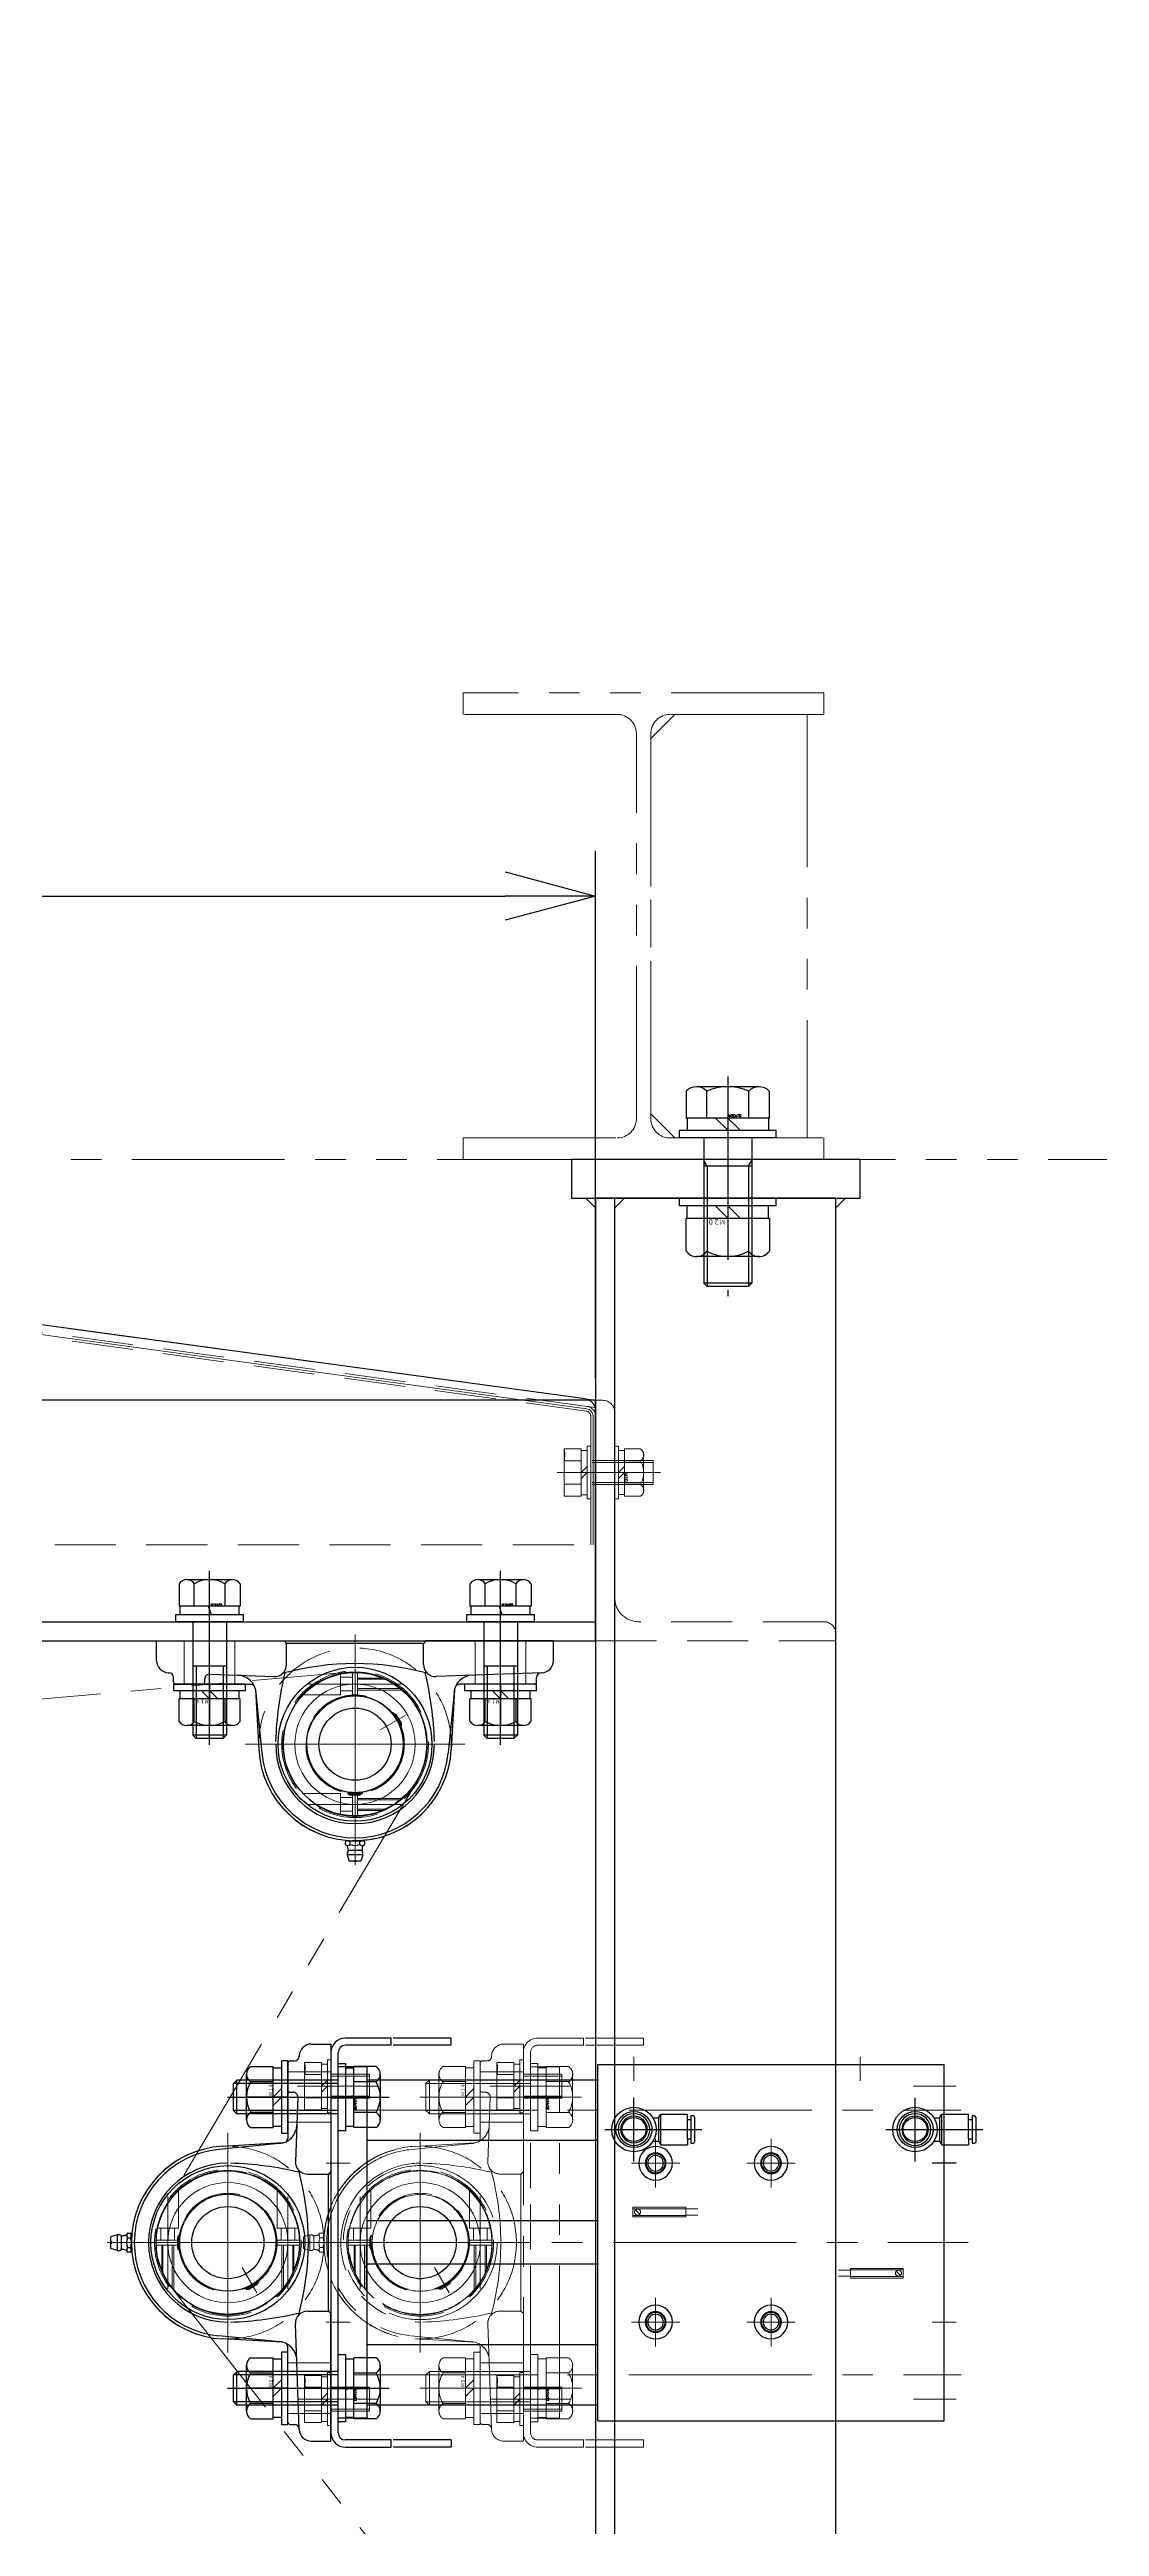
# Model space of a CAD drawing. Header units: millimetres. Extents: x -8731 to 85711, y -14522 to 31379.
# Drawn here: x 7514 to 7950, y 7393 to 8423 of the extents above; entities that cross this region are included whole.
import ezdxf
from ezdxf import colors
from ezdxf.entities.mleader import LeaderData, LeaderLine
from ezdxf.enums import TextEntityAlignment as Align
from ezdxf.math import Vec2, Vec3

# ---------------------------------------------------------------- set-up
doc = ezdxf.new("R2010")
doc.units = ezdxf.units.MM
doc.header["$LTSCALE"] = 4
doc.header["$PDMODE"] = 99
doc.header["$PDSIZE"] = 1
for name, pattern in [('CENTER2', [28.575, 19.05, -3.175, 3.175, -3.175]), ('HIDDEN', [9.525, 6.35, -3.175]), ('PHANTOM2', [31.75, 15.875, -3.175, 3.175, -3.175, 3.175, -3.175])]:
    doc.linetypes.add(name, pattern=pattern)
for name, color, linetype, lineweight in [('01_NORMAL', 7, 'Continuous', 25), ('04_HIDDEN', 2, 'HIDDEN', 13), ('05_CENTER', 4, 'CENTER2', 13), ('06_PHANTOM', 2, 'PHANTOM2', 13), ('07_TEXT', 3, 'Continuous', 13), ('08_DIM', 3, 'Continuous', 13)]:
    doc.layers.add(name, color=color, linetype=linetype, lineweight=lineweight)
doc.layers.add('10_DRAFT', color=8, linetype='Continuous', lineweight=0, plot=False)
doc.styles.add('KANJI0', font='txt.shx', dxfattribs={"width": 0.9, "height": 30, "bigfont": 'bigfont'})
doc.styles.add('KSS_TXT', font='txt.shx', dxfattribs={"bigfont": 'extfont2.shx'})
doc.styles.add('KSS_TXT_L', font='txt.shx', dxfattribs={"height": 9, "bigfont": 'extfont2.shx'})
doc.styles.get("Standard").update_dxf_attribs({"font": 'txt.shx', "bigfont": 'extfont2.shx'})
doc.dimstyles.new('KSS_DIM', dxfattribs={"dimscale": 3, "dimtxt": 3, "dimasz": 2.5, "dimexe": 1.25, "dimexo": 0.625, "dimtad": 1, "dimdsep": 46, "dimtxsty": 'KSS_TXT', "dimblk": 'OPEN30', "dimcen": 0, "dimazin": 2, "dimtfac": 0.75, "dimtmove": 0, "dimatfit": 3, "dimldrblk": 'OPEN30', "dimfxl": 1, "dimtolj": 1, "dimarcsym": 0})

# ---------------------------------------------------------------- blocks, each defined once
blk = doc.blocks.new('A$C2A205131_1_1_1')
at = {"color": 0}
for p, q in [((0, 18), (0, -37.6)), ((1025, 18), (0, 18)), ((1030, 13), (1030, -176.3)), ((4.3, -42.6), (1024.3, -181.2)), ((1028, -180.4), (1028, -272)), ((1030, -272), (1030, -180.4)), ((1030, -272), (1028, -272))]:
    blk.add_line(p, q, dxfattribs=at)
for centre in [(600, -12), (800, -12), (1000, -12)]:
    blk.add_circle(centre, 6.5, dxfattribs=at)
for centre, start, end in [((1025, 13), 0, 90), ((5, -37.6), 180, 262.2597), ((1025, -176.3), 262.2597, 0)]:
    blk.add_arc(centre, 5, start, end, dxfattribs=at)
at = {"layer": '04_HIDDEN'}
for p, q in [((2, 18), (2, -35.5)), ((3.5, -39.4), (1026.3, -178.5)), ((3.7, -37.5), (1026.5, -176.5))]:
    blk.add_line(p, q, dxfattribs=at)
for centre, radius, start, end in [((4, -35.5), 4, 180, 262.2597), ((4, -35.5), 2, 180, 262.2597), ((1026, -180.4), 2, 0, 82.2597), ((1026, -180.4), 4, 0, 82.2597)]:
    blk.add_arc(centre, radius, start, end, dxfattribs=at)
at = {"layer": '05_CENTER'}
for p, q in [((600, -24), (600, 0)), ((800, -24), (800, 0)), ((1000, -24), (1000, 0)), ((-4.7, -12), (6.7, -12)), ((612, -12), (588, -12)), ((812, -12), (788, -12)), ((1012, -12), (988, -12)), ((1023.3, -232), (1034.7, -232))]:
    blk.add_line(p, q, dxfattribs=at)
at = {"layer": '10_DRAFT'}
for p, q in [((0, -39), (0, -35.5)), ((0, -37.6), (0, -42)), ((3.5, -39.4), (0, -39)), ((0, -42), (4.3, -42.6)), ((1024.3, -181.2), (1030, -182)), ((1030, -182), (1030, -176.3))]:
    blk.add_line(p, q, dxfattribs=at)
blk.add_lwpolyline([(1029, -272), (1029, -180.4, 0.375177), (1026.4, -177.5), (3.6, -38.5, -0.375177), (1, -35.5), (1, 18)], format="xyb", dxfattribs=at)
blk = doc.blocks.new('A$C7E374867_2_1')
at = {"color": 0}
for p, q in [((-9.8, 11), (9.8, 11)), ((-9.8, 4), (-9.8, 11)), ((-4.9, 4), (-4.9, 11)), ((4.9, 4), (4.9, 11)), ((9.8, 4), (9.8, 11)), ((-11, 1.5), (11, 1.5)), ((-11, 1.5), (-11, 0)), ((-11, 0), (11, 0)), ((9.8, 4), (-9.8, 4)), ((-9.3, 4), (-9.3, 1.5)), ((0, 1.5), (-2.5, 4)), ((0, 4), (2.5, 1.5)), ((9.2, 1.5), (9.2, 4)), ((11, 0), (11, 1.5))]:
    blk.add_line(p, q, dxfattribs=at)
at = {"color": 0, "linetype": 'CENTER2'}
blk.add_line((0, -29), (0, 14), dxfattribs=at)
at = {"color": 0, "linetype": 'HIDDEN'}
for p, q in [((-5, -26), (-5, 0)), ((-4.2, -26), (-4.2, 0)), ((4.2, -26), (4.2, 0)), ((5, -26), (5, 0)), ((-5, -26), (5, -26))]:
    blk.add_line(p, q, dxfattribs=at)
at = {"layer": '10_DRAFT', "style": 'KSS_TXT_L'}
blk.add_text('BT-M10x30L,SW,PW', height=0.3, dxfattribs=at).set_placement((5.1, 10.7))
blk = doc.blocks.new('M10Nza_1_1_1')
at = {"color": 0}
for p, q in [((-9.8, 4), (-9.8, 10.7)), ((-7.3, 12), (7.4, 12)), ((-4.9, 4), (-4.9, 10.7)), ((4.9, 10.7), (4.9, 4)), ((9.8, 10.7), (9.8, 4)), ((-9.8, 4), (9.8, 4)), ((-9.2, 1.5), (-9.2, 4)), ((0, 1.5), (-2.5, 4)), ((0, 4), (2.5, 1.5)), ((9.2, 4), (9.2, 1.5))]:
    blk.add_line(p, q, dxfattribs=at)
at = {"color": 0, "linetype": 'CENTER2'}
blk.add_line((0, 12), (0, 0), dxfattribs=at)
at = {"color": 0}
blk.add_lwpolyline([(-11, 1.5), (11, 1.5), (11, 0), (-11, 0)], close=True, dxfattribs=at)
for centre, radius, start, end in [((-7.3, 9.1), 2.94, 33.626, 146.374), ((0, 2.2), 9.8, 60, 120), ((7.4, 9.1), 2.94, 33.626, 146.374)]:
    blk.add_arc(centre, radius, start, end, dxfattribs=at)
at = {"layer": '10_DRAFT', "style": 'KSS_TXT'}
blk.add_text('M10', height=1.25, dxfattribs=at).set_placement((0.3, 4.1))
blk = doc.blocks.new('A$C08C40B1A_1')
at = {"layer": '04_HIDDEN'}
blk.add_blockref('A$C2A205131_1_1_1', (-1500, 12), dxfattribs=at)
for name, p, rotation in [('A$C7E374867_2_1', (-1498, 0), 270), ('M10Nza_1_1_1', (-1508, 0), 90)]:
    blk.add_blockref(name, p, dxfattribs=dict(at, rotation=rotation))
blk = doc.blocks.new('MUCAP206Ja_1_1_1')
at = {"color": 0}
for p, q in [((-4, 83.4), (-4, 84.6)), ((-3.3, 88.8), (-2.4, 91.5)), ((-3.3, 88.8), (3.3, 88.8)), ((3, 83), (-3, 83)), ((-2.8, 87.1), (2.8, 87.1)), ((-2.4, 91.5), (2.4, 91.5)), ((-2, 84.6), (-2, 83.4)), ((2, 84.6), (2, 83.4)), ((3.3, 88.8), (2.4, 91.5)), ((4, 84.6), (4, 83.4)), ((-3, 63.4), (-2.1, 63.9)), ((3, 63.4), (-3, 63.4)), ((-3, 62.9), (-3, 63.4)), ((-2.4, 63), (-2.4, 63.7)), ((2.1, 63.9), (-2.1, 63.9)), ((3, 63.4), (2.1, 63.9)), ((2.4, 63), (2.4, 63.7)), ((3, 62.9), (3, 63.4)), ((-41.4, 20.3), (-40, 45.1)), ((-41.2, 21.5), (-38.7, 46.6)), ((41.2, 21.5), (38.7, 46.6)), ((41.4, 20.3), (40, 45.1)), ((-18.8, 35.5), (-19.3, 35.2)), ((-19.3, 35.2), (-16.3, 30.1)), ((-19.3, 35.2), (-19.3, 34.2)), ((-18.6, 35), (-19.3, 34.6)), ((-19.3, 34.2), (-17.1, 30.6)), ((-16.3, 30.1), (-17.1, 30.6)), ((-16.2, 30.7), (-16.8, 30.4)), ((-15.8, 30.3), (-16.3, 30.1)), ((-77.7, 13.2), (-33.7, 14.8)), ((-75.5, 17), (-75.5, 15.2)), ((-74.5, 18), (-43.4, 18)), ((60.4, 13.8), (33.7, 14.8)), ((74.5, 18), (43.4, 18)), ((62.5, 17), (62.5, 15.8)), ((75.5, 17), (75.5, 15.2)), ((77.7, 13.2), (77.4, 13.2)), ((-82.5, 8.2), (-82.5, 0)), ((-82.5, 0), (-29.5, 0)), ((-29.5, 0), (-28.5, 1)), ((-28.5, 9.8), (-28.5, 1)), ((-28.1, 1), (28.1, 1)), ((28.5, 9.8), (28.5, 1)), ((29.5, 0), (28.5, 1)), ((82.5, 0), (29.5, 0)), ((82.5, 8.2), (82.5, 0))]:
    blk.add_line(p, q, dxfattribs=at)
for radius in [32, 29.8, 20.2, 15]:
    blk.add_circle((0, 42.9), radius, dxfattribs=at)
for centre, radius, start, end in [((0, 42.9), 40.1, 3.0846, 176.9154), ((-3, 83.4), 1.56, 49.7398, 130.2602), ((-3, 84.6), 1.56, 229.7398, 310.2602), ((0, 88.8), 3.3, 180, 208.0616), ((-8.8, 87.4), 6, 336.1715, 353.8983), ((-3.6, 86.9), 0.8, 353.8983, 28.0616), ((0, 79.3), 5.7, 69.2291, 110.7709), ((0, 88.7), 5.7, 249.2291, 290.7709), ((0, 90), 1.59, 69.555, 110.445), ((3, 83.4), 1.56, 49.7398, 130.2602), ((3, 84.6), 1.56, 229.7398, 310.2602), ((3.6, 86.9), 0.8, 151.9384, 186.1017), ((8.8, 87.4), 6, 186.1017, 203.8285), ((0, 88.8), 3.3, 331.9384, 0), ((0, 42.9), 38.9, 5.5232, 174.4768), ((0, 42.9), 33, 0, 180), ((112.9, 46.6), 146, 181.901, 193.2451), ((-112.9, 46.6), 146, 346.7549, 358.099), ((-49.1, 22.2), 8, 272.1211, 354.4768), ((49.1, 22.2), 8, 185.5232, 267.8789), ((-77.5, 8.2), 5, 92.1211, 180), ((-77.5, 15.2), 2, 272.1211, 0), ((-74.5, 17), 1, 90, 180), ((-43.4, 20), 2, 270, 312.599), ((-33.5, 9.8), 5, 0, 92.1211), ((0, 123.4), 114, 254.7154, 285.2846), ((33.5, 9.8), 5, 87.8789, 180), ((43.4, 20), 2, 227.401, 270), ((60.5, 15.8), 2, 267.8789, 0), ((63.5, 17), 1, 90, 180), ((74.5, 17), 1, 0, 90), ((77.5, 15.2), 2, 180, 267.8789), ((77.5, 8.2), 5, 0, 87.8789), ((-28.1, 0), 1, 90, 135), ((28.1, 0), 1, 45, 90)]:
    blk.add_arc(centre, radius, start, end, dxfattribs=at)
at = {"layer": '04_HIDDEN', "color": 0}
for p, q in [((-71, 18), (-71, 0)), ((-50, 18), (-50, 0)), ((50, 18), (50, 0)), ((71, 18), (71, 0))]:
    blk.add_line(p, q, dxfattribs=at)
at = {"layer": '05_CENTER', "color": 0}
for p, q in [((0, 93.1), (0, 0)), ((-45.2, 42.9), (45.2, 42.9)), ((-20.8, 30.9), (-10.4, 36.9)), ((-60.5, 23), (-60.5, -5)), ((60.5, 23), (60.5, -5))]:
    blk.add_line(p, q, dxfattribs=at)
at = {"layer": '10_DRAFT'}
blk.add_circle((0, 42.9), 25, dxfattribs=at)
blk = doc.blocks.new('M14Nza_1_1_1')
at = {"color": 0}
for p, q in [((-12.7, 15.4), (-12.7, 6.1)), ((-9.5, 17.1), (9.5, 17.1)), ((-6.4, 6.1), (-6.4, 15.4)), ((6.4, 15.4), (6.4, 6.1)), ((12.7, 15.4), (12.7, 6.1)), ((-12.7, 6.1), (12.7, 6.1)), ((-12.2, 2.6), (-12.2, 6.1)), ((-3.5, 6.1), (0, 2.6)), ((0, 6.1), (3.5, 2.6)), ((12.2, 6.1), (12.2, 2.6))]:
    blk.add_line(p, q, dxfattribs=at)
at = {"color": 0, "linetype": 'CENTER2'}
blk.add_line((0, 0), (0, 17.1), dxfattribs=at)
at = {"color": 0}
blk.add_lwpolyline([(-15, 0), (15, 0), (15, 2.6), (-15, 2.6)], close=True, dxfattribs=at)
for centre, radius, start, end in [((-9.5, 13.3), 3.81, 33.626, 146.374), ((0, 4.4), 12.7, 60, 120), ((9.5, 13.3), 3.81, 33.626, 146.374)]:
    blk.add_arc(centre, radius, start, end, dxfattribs=at)
at = {"layer": '10_DRAFT', "ltscale": 3, "style": 'KANJI0', "width": 0.82}
blk.add_text('Ｍ１４', height=1.5, dxfattribs=at).set_placement((0.4, 6.2))
blk = doc.blocks.new('A$C6FDC4AF3_1_1_1')
at = {"color": 0}
for radius in [40, 30.5, 20.5]:
    blk.add_circle((0, 0), radius, dxfattribs=at)
at = {"layer": '05_CENTER'}
for p, q in [((0, -45.6), (0, 45.6)), ((45.6, 0), (-45.6, 0))]:
    blk.add_line(p, q, dxfattribs=at)
blk = doc.blocks.new('A$C6A332CFA_1_1_1')
at = {"color": 0}
for radius in [30, 20]:
    blk.add_circle((0, 0), radius, dxfattribs=at)
at = {"layer": '01_NORMAL'}
blk.add_circle((0, 0), 15, dxfattribs=at)
at = {"layer": '10_DRAFT'}
for p, q in [((0, -34.5), (0, 34.5)), ((34.5, 0), (-34.5, 0))]:
    blk.add_line(p, q, dxfattribs=at)
blk = doc.blocks.new('SCSPJ40-12a_1_1')
at = {"color": 0}
for p, q in [((-1, 20), (-1, 30)), ((1, 20), (1, 30)), ((-1, -20), (-1, -30)), ((1, -20), (1, -30))]:
    blk.add_line(p, q, dxfattribs=at)
for radius, start, end in [(30, 91.9102, 268.0898), (30, 271.9102, 88.0898), (20, 92.866, 267.134), (20, 272.866, 87.134)]:
    blk.add_arc((0, 0), radius, start, end, dxfattribs=at)
at = {"layer": '04_HIDDEN', "color": 0}
for p, q in [((-19.8, 22.5), (-1, 22.5)), ((-19.2, 23.1), (-1, 23.1)), ((-13.2, 27), (-1, 27)), ((-12, 27.5), (-1, 27.5)), ((1, 27.8), (6, 27.8)), ((1, 22.2), (6, 22.2)), ((6, 20.5), (6, 29.4)), ((6, 20.5), (21.9, 20.5)), ((6, -20.5), (6, -29.4)), ((6, -20.5), (21.9, -20.5)), ((-19.8, -22.5), (-1, -22.5)), ((-19.2, -23.1), (-1, -23.1)), ((-13.2, -27), (-1, -27)), ((-12, -27.5), (-1, -27.5)), ((1, -22.2), (6, -22.2)), ((1, -27.8), (6, -27.8))]:
    blk.add_line(p, q, dxfattribs=at)
at = {"layer": '05_CENTER', "color": 0}
for p, q in [((0, 32.3), (0, -32.3)), ((-19.2, 25), (19.2, 25)), ((-32.3, 0), (32.3, 0)), ((-19.2, -25), (19.2, -25))]:
    blk.add_line(p, q, dxfattribs=at)
blk = doc.blocks.new('A$C235153E3_1_1')
for name in ['A$C6FDC4AF3_1_1_1', 'A$C6A332CFA_1_1_1']:
    blk.add_blockref(name, (0, 0))
at = {"color": 4}
blk.add_blockref('SCSPJ40-12a_1_1', (0, 0), dxfattribs=at)
blk = doc.blocks.new('A$C3DE3586F_1_1_1')
at = {"color": 0, "linetype": 'CENTER2'}
blk.add_line((0, -51.1), (0, 21.2), dxfattribs=at)
at = {"color": 0}
for p, q in [((-12.7, 15.8), (-12.7, 6.5)), ((-9.5, 17.5), (9.5, 17.5)), ((-6.4, 6.5), (-6.4, 15.8)), ((6.4, 15.8), (6.4, 6.5)), ((12.7, 15.8), (12.7, 6.5)), ((-14, 0), (-14, 3)), ((-14, 3), (14, 3)), ((14, 0), (-14, 0)), ((12.7, 6.5), (-12.7, 6.5)), ((-12.2, 3), (-12.2, 6.5)), ((-7, 0), (-7, -47.1)), ((-0.6, 6.5), (0.6, 3)), ((7, 0), (7, -47.1)), ((12.2, 6.5), (12.2, 3)), ((14, 3), (14, 0)), ((7, -18.5), (-7, -18.5)), ((-5.6, -18.5), (-5.6, -48.5)), ((5.6, -18.5), (5.6, -48.5)), ((-7, -47.1), (-5.6, -48.5)), ((7, -47.1), (-7, -47.1)), ((5.6, -48.5), (-5.6, -48.5)), ((7, -47.1), (5.6, -48.5))]:
    blk.add_line(p, q, dxfattribs=at)
for centre, radius, start, end in [((-9.5, 13.7), 3.81, 33.626, 146.374), ((0, 4.8), 12.7, 60, 120), ((9.5, 13.7), 3.81, 33.626, 146.374)]:
    blk.add_arc(centre, radius, start, end, dxfattribs=at)
at = {"layer": '10_DRAFT', "ltscale": 3, "style": 'KANJI0', "width": 0.82}
blk.add_text('M14x55', height=1, dxfattribs=at).set_placement((0.5, 6.6))
blk = doc.blocks.new('A$C7A434C01_1_1_1')
at = {"color": 4}
blk.add_blockref('MUCAP206Ja_1_1_1', (0, -72.9), dxfattribs=at)
at = {"rotation": 180}
for p in [(-60.5, -80.9), (60.5, -80.9)]:
    blk.add_blockref('A$C3DE3586F_1_1_1', p, dxfattribs=at)
for p in [(-60.5, -54.9), (60.5, -54.9)]:
    blk.add_blockref('M14Nza_1_1_1', p)
at = {"layer": '04_HIDDEN'}
blk.add_blockref('A$C235153E3_1_1', (0, -30), dxfattribs=at)
blk = doc.blocks.new('KK07194150698_1_1_1')
for p, q in [((-75, 194), (75, 194)), ((-75, 185), (-75, 194)), ((75, 185), (75, 194)), ((-75, 185), (-11, 185)), ((-3, 177), (-3, 17)), ((3, 17), (3, 177)), ((11, 185), (75, 185)), ((-11, 9), (-75, 9)), ((-75, 9), (-75, 0)), ((-75, 0), (75, 0)), ((75, 9), (11, 9)), ((75, 0), (75, 9))]:
    blk.add_line(p, q)
for centre, start, end in [((-11, 177), 0, 90), ((11, 177), 90, 180), ((-11, 17), 270, 0), ((11, 17), 180, 270)]:
    blk.add_arc(centre, 8, start, end)
at = {"flags": 3}
blk.add_attdef('PARAM', (0, 0), '', height=1, dxfattribs=at)
blk = doc.blocks.new('_Open30')
at = {"color": 0, "linetype": 'ByBlock', "lineweight": -2}
for p, q in [((-1, 0.268), (0, 0)), ((0, 0), (-1, -0.268)), ((0, 0), (-1, 0))]:
    blk.add_line(p, q, dxfattribs=at)
blk = doc.blocks.new('*D1644')
at = {"layer": '07_TEXT', "color": 0, "lineweight": -2, "transparency": 16777216}
for p, q in [((6712.6, 8060.7), (6712.6, 8089.7)), ((7740.6, 7870.7), (7740.6, 8089.7)), ((6750.1, 8070.9), (7703.1, 8070.9))]:
    blk.add_line(p, q, dxfattribs=at)
at = {"layer": 'Defpoints', "color": 0, "transparency": 16777216}
for p in [(7740.6, 8070.9), (6712.6, 8051.4), (7740.6, 7861.4)]:
    blk.add_point(p, dxfattribs=at)
at = {"layer": '07_TEXT', "color": 0, "lineweight": -2, "transparency": 16777216, "xscale": 37.5, "yscale": 37.5, "zscale": 37.5, "rotation": 180}
blk.add_blockref('_Open30', (6712.6, 8070.9), dxfattribs=at)
at = {"layer": '07_TEXT', "color": 0, "lineweight": -2, "transparency": 16777216, "xscale": 37.5, "yscale": 37.5, "zscale": 37.5}
blk.add_blockref('_Open30', (7740.6, 8070.9), dxfattribs=at)
at = {"layer": '07_TEXT', "color": 0, "transparency": 16777216, "insert": (7226.6, 8102.8), "char_height": 45, "attachment_point": 5, "style": 'KSS_TXT'}
blk.add_mtext('\\A1;1028', dxfattribs=at)
blk = doc.blocks.new('M20Nza_1_1_1')
at = {"color": 0}
for p, q in [((-17.3, 8.3), (-17.3, 22)), ((-13, 24.3), (13, 24.3)), ((-8.7, 22), (-8.7, 8.3)), ((8.6, 8.3), (8.6, 22)), ((17.3, 22), (17.3, 8.3)), ((17.3, 8.3), (-17.3, 8.3)), ((-16.9, 8.3), (-16.9, 3.2)), ((-5.1, 8.3), (0, 3.2)), ((0, 8.3), (5.1, 3.2)), ((16.9, 8.3), (16.9, 3.2))]:
    blk.add_line(p, q, dxfattribs=at)
at = {"color": 0, "linetype": 'CENTER2'}
blk.add_line((0, 0), (0, 24.3), dxfattribs=at)
at = {"color": 0}
blk.add_lwpolyline([(-20, 3.2), (20, 3.2), (20, 0), (-20, 0)], close=True, dxfattribs=at)
for centre, radius, start, end in [((-13, 19.1), 5.19, 33.626, 146.374), ((0, 7), 17.3, 60, 120), ((13, 19.1), 5.19, 33.626, 146.374)]:
    blk.add_arc(centre, radius, start, end, dxfattribs=at)
at = {"layer": '10_DRAFT', "style": 'KANJI0', "width": 0.82}
blk.add_text('Ｍ２０', height=2.14, dxfattribs=at).set_placement((0.9, 8.6))
blk = doc.blocks.new('A$C233716BE_1_1_1')
at = {"color": 0, "linetype": 'CENTER2'}
blk.add_line((0, -25.6), (0, 65.7), dxfattribs=at)
at = {"color": 0}
for p, q in [((-8.6, 61.7), (-10, 60.3)), ((-10, 0), (-10, 60.3)), ((-10, 60.3), (10, 60.3)), ((-8.6, 11.7), (-8.6, 61.7)), ((-8.6, 61.7), (8.6, 61.7)), ((10, 60.3), (8.6, 61.7)), ((8.6, 11.7), (8.6, 61.7)), ((10, 0), (10, 60.3)), ((-8.6, 11.7), (-10, 9.4)), ((-10, 11.7), (10, 11.7)), ((8.6, 11.7), (10, 9.4)), ((-17.3, -8.3), (-17.3, -19.5)), ((-17.3, -8.3), (17.3, -8.3)), ((-16.9, -8.3), (-16.9, -3.2)), ((-8.7, -8.3), (-8.7, -19.5)), ((0, -8.3), (-5.1, -3.2)), ((5.1, -8.3), (0, -3.2)), ((8.7, -8.3), (8.7, -19.5)), ((16.9, -8.3), (16.9, -3.2)), ((17.3, -19.5), (17.3, -8.3)), ((-13, -21.3), (13, -21.3))]:
    blk.add_line(p, q, dxfattribs=at)
blk.add_lwpolyline([(20, -3.2), (-20, -3.2), (-20, 0), (20, 0)], close=True, dxfattribs=at)
for centre, radius, start, end in [((-13, -15.3), 6, 224.6, 315.4), ((0, 0.6), 21.9, 246.6, 293.4), ((13, -15.3), 6, 224.6, 315.4)]:
    blk.add_arc(centre, radius, start, end, dxfattribs=at)
at = {"layer": '10_DRAFT', "style": 'KSS_TXT'}
blk.add_text('M20x70', height=1, rotation=180, dxfattribs=at).set_placement((-0.4, -8.8))
blk = doc.blocks.new('M8Tz_1_1_1')
at = {"color": 0}
for radius in [4, 3.25]:
    blk.add_circle((0, 0), radius, dxfattribs=at)
at = {"layer": '05_CENTER'}
for p, q in [((6.9, 0), (-6.9, 0)), ((0, -6.9), (0, 6.9))]:
    blk.add_line(p, q, dxfattribs=at)
blk = doc.blocks.new('A$C448B04A9_1_1_1')
at = {"color": 0}
for p, q in [((3, 100), (0, 100)), ((0, 0), (0, 100)), ((8, 18), (8, 95)), ((0, 0), (100, 0)), ((95, 8), (18, 8)), ((100, 3), (100, 0))]:
    blk.add_line(p, q, dxfattribs=at)
for centre, radius, start, end in [((3, 95), 5, 0, 90), ((18, 18), 10, 180, 270), ((95, 3), 5, 0, 90)]:
    blk.add_arc(centre, radius, start, end, dxfattribs=at)
blk = doc.blocks.new('A$C2B5B3F11_1_1_1')
at = {"color": 0}
for p, q in [((2558, -950), (2558, -16)), ((50, -192), (2550, -192))]:
    blk.add_line(p, q, dxfattribs=at)
for points in [[(2660, 0), (2540, 0), (2540, -16), (2660, -16)], [(2550, -950), (2650, -950), (2650, -16), (2550, -16)], [(50, -200), (2550, -200), (2550, -100), (50, -100)]]:
    blk.add_lwpolyline(points, close=True, dxfattribs=at)
at = {"layer": '05_CENTER'}
for p, q in [((2605, 16.1), (2605, -31.6)), ((2536.6, -130), (2571, -130)), ((2389.5, -211), (2389.5, -181.3)), ((2510.5, -211), (2510.5, -181.3))]:
    blk.add_line(p, q, dxfattribs=at)
at = {"layer": '08_DIM'}
for points in [[(2550, -16), (2546, -16), (2550, -20), (2550, -20)], [(2558, -16), (2562, -16), (2558, -20), (2558, -20)], [(2650, -16), (2654, -16), (2650, -20), (2650, -20)]]:
    blk.add_lwpolyline(points, close=True, dxfattribs=at)
at = {"extrusion": (0, 0, -1), "zscale": -1, "rotation": 180}
for p in [(-2575, -417), (-2623, -417), (-2575, -483), (-2623, -483)]:
    blk.add_blockref('M8Tz_1_1_1', p, dxfattribs=at)
at = {"layer": '04_HIDDEN'}
blk.add_blockref('A$C448B04A9_1_1_1', (2550, -200), dxfattribs=at)
blk = doc.blocks.new('A$C630344D5_1_1_1')
at = {"color": 0}
blk.add_lwpolyline([(1160, 150.2), (280, 150.2, -0.037623), (275.5, 150.5), (28.4, 187.9, 1.096072), (6.3, -189.9), (309, -179.8, -0.030069), (312.6, -179.9), (1997.4, -326.8, 0.610481), (2025.8, -281.6), (1921.3, -105.1, -0.309422), (1923.5, -71.3), (2107, 162.3, 0.68117), (2034, 286.8), (1164.6, 150.6, -0.038872), (1160, 150.2)], format="xyb", dxfattribs=at)
at = {"layer": '10_DRAFT'}
for p, q in [((2005.4, -296.9), (1994.6, -296.9)), ((2000, -302.3), (2000, -291.5))]:
    blk.add_line(p, q, dxfattribs=at)
for points in [[(1952.5, -89.8), (1941.7, -89.8)], [(1947.1, -95.2), (1947.1, -84.4)]]:
    blk.add_lwpolyline(points, dxfattribs=at)
blk = doc.blocks.new('A$C05FE0EC2_1_1_1')
at = {"color": 0}
for p, q in [((-9.8, 11), (9.8, 11)), ((-9.8, 4), (-9.8, 11)), ((-4.9, 4), (-4.9, 11)), ((4.9, 4), (4.9, 11)), ((9.8, 4), (9.8, 11)), ((-11, 1.5), (11, 1.5)), ((-11, 1.5), (-11, 0)), ((-11, 0), (11, 0)), ((9.8, 4), (-9.8, 4)), ((-9.3, 4), (-9.3, 1.5)), ((0, 1.5), (-2.5, 4)), ((0, 4), (2.5, 1.5)), ((9.2, 1.5), (9.2, 4)), ((11, 0), (11, 1.5))]:
    blk.add_line(p, q, dxfattribs=at)
at = {"color": 0, "linetype": 'CENTER2'}
blk.add_line((0, -19), (0, 14), dxfattribs=at)
at = {"color": 0, "linetype": 'HIDDEN'}
for p, q in [((-5, -16), (-5, 0)), ((-4.2, -16), (-4.2, 0)), ((4.2, -16), (4.2, 0)), ((5, -16), (5, 0)), ((-5, -16), (5, -16))]:
    blk.add_line(p, q, dxfattribs=at)
at = {"layer": '10_DRAFT', "style": 'KSS_TXT_L'}
blk.add_text('BT-M10x20L,SW,PW', height=0.3, dxfattribs=at).set_placement((5.2, 10.7))
blk = doc.blocks.new('A$C2B91780A_1_1_1')
at = {"color": 0}
for p, q in [((-7, 42.1), (-5.6, 43.5)), ((-7, 0), (-7, 42.1)), ((-7, 42.1), (7, 42.1)), ((-5.6, 43.5), (5.6, 43.5)), ((-5.6, 0), (-5.6, 43.5)), ((7, 42.1), (5.6, 43.5)), ((5.6, 0), (5.6, 43.5)), ((7, 0), (7, 42.1)), ((-14, -3), (-14, 0)), ((-14, 0), (14, 0)), ((14, 0), (14, -3)), ((14, -3), (-14, -3)), ((-12.7, -15.8), (-12.7, -6.5)), ((-12.7, -6.5), (12.7, -6.5)), ((-12.2, -6.5), (-12.2, -3)), ((-6.4, -15.8), (-6.4, -6.5)), ((0.6, -6.5), (-0.6, -3)), ((6.4, -6.5), (6.4, -15.8)), ((12.2, -3), (12.2, -6.5)), ((12.7, -15.8), (12.7, -6.5)), ((9.5, -17.5), (-9.5, -17.5))]:
    blk.add_line(p, q, dxfattribs=at)
at = {"color": 0, "linetype": 'CENTER2'}
blk.add_line((0, 46.1), (0, -21.2), dxfattribs=at)
at = {"color": 0}
for centre, radius, start, end in [((-9.5, -13.7), 3.81, 213.626, 326.374), ((0, -4.8), 12.7, 240, 300), ((9.5, -13.7), 3.81, 213.626, 326.374)]:
    blk.add_arc(centre, radius, start, end, dxfattribs=at)
at = {"layer": '10_DRAFT', "ltscale": 3, "style": 'KANJI0', "width": 0.82}
blk.add_text('M14x50', height=1, rotation=180, dxfattribs=at).set_placement((-0.5, -6.6))
blk = doc.blocks.new('A$C197C4387_1_1_1')
at = {"color": 0}
for p, q in [((25, 85), (6, 85)), ((25, 82), (25, 85)), ((50, 85), (25.8, 85)), ((50, 82), (50, 85)), ((0, 79), (0, -79)), ((3, -79), (3, 79)), ((25, 82), (6, 82)), ((50, 82), (25.8, 82)), ((25, -82), (6, -82)), ((25, -85), (25, -82)), ((50, -82), (25.8, -82)), ((50, -82), (50, -85)), ((6, -85), (25, -85)), ((50, -85), (25.8, -85))]:
    blk.add_line(p, q, dxfattribs=at)
for centre, radius, start, end in [((6, 79), 6, 90, 180), ((6, 79), 3, 90, 180), ((6, -79), 6, 180, 270), ((6, -79), 3, 180, 270)]:
    blk.add_arc(centre, radius, start, end, dxfattribs=at)
at = {"layer": '05_CENTER'}
for p, q in [((9.2, 65), (-6.2, 65)), ((9.2, 60.5), (-6.2, 60.5)), ((9.2, -60.5), (-6.2, -60.5)), ((9.2, -65), (-6.2, -65))]:
    blk.add_line(p, q, dxfattribs=at)
blk = doc.blocks.new('A$C1B385A3F_1_1_1')
at = {"color": 4, "rotation": 90}
blk.add_blockref('MUCAP206Ja_1_1_1', (42.9, 0), dxfattribs=at)
blk.add_blockref('A$C197C4387_1_1_1', (42.9, 0))
at = {"rotation": 90}
for name, p in [('A$C2B91780A_1_1_1', (45.9, 60.5)), ('M14Nza_1_1_1', (24.9, 60.5)), ('A$C2B91780A_1_1_1', (45.9, -60.5)), ('M14Nza_1_1_1', (24.9, -60.5))]:
    blk.add_blockref(name, p, dxfattribs=at)
at = {"layer": '04_HIDDEN', "rotation": 90}
for name, p in [('A$C05FE0EC2_1_1_1', (42.9, 65)), ('A$C235153E3_1_1', (0, 0)), ('A$C05FE0EC2_1_1_1', (42.9, -65))]:
    blk.add_blockref(name, p, dxfattribs=at)
blk = doc.blocks.new('AS2201F-02-06c_1_1')
at = {"color": 0, "linetype": 'CENTER2'}
for p, q in [((0, 13.3), (0, -13.2)), ((12.1, 0), (-28.2, 0))]:
    blk.add_line(p, q, dxfattribs=at)
at = {"color": 0}
for p, q in [((-25.2, 0), (-25.2, 5.2)), ((-25.2, -5.2), (-25.2, 0)), ((-23.7, 5.7), (-24.7, 5.7)), ((-23.7, 4), (-23.7, 5.7)), ((-23.7, 4), (-22.2, 4)), ((-23.7, -5.7), (-23.7, 4)), ((-22.2, 4.4), (-22.2, 6.4)), ((-11.1, 6.4), (-22.2, 6.4)), ((-22.2, 3.9), (-22.2, 4.4)), ((-22.2, 3.9), (-22.2, -6.4)), ((-11.1, 6.4), (-11.1, -6.4)), ((-10.2, 4.9), (-11.1, 6.4)), ((-10.2, -4.9), (-10.2, 4.9)), ((-7.8, 4.9), (-10.2, 4.9)), ((-24.7, -5.7), (-23.7, -5.7)), ((-23.7, -4), (-22.2, -4)), ((-11.1, -6.4), (-22.2, -6.4)), ((-10.2, -4.9), (-11.1, -6.4)), ((-7.8, -4.9), (-10.2, -4.9))]:
    blk.add_line(p, q, dxfattribs=at)
for radius in [9.25, 7.5, 5]:
    blk.add_circle((0, 0), radius, dxfattribs=at)
for centre, start, end in [((-24.7, 5.2), 90, 180), ((-24.7, -5.2), 180, 270)]:
    blk.add_arc(centre, 0.5, start, end, dxfattribs=at)
blk = doc.blocks.new('MGPM50-100Za_1_1')
at = {"color": 0}
for p, q in [((0, 73), (0, -73)), ((12, 73), (0, 73)), ((12, 73), (12, -73)), ((108, 74), (252, 74)), ((108, 74), (108, -74)), ((252, 74), (252, -74)), ((108, 67.5), (12, 67.5)), ((108, 42.5), (12, 42.5)), ((108, 9), (12, 9)), ((108, -9), (12, -9)), ((257, -33), (247, -33)), ((108, -42.5), (12, -42.5)), ((108, -67.5), (12, -67.5)), ((12, -73), (0, -73)), ((108, -74), (252, -74))]:
    blk.add_line(p, q, dxfattribs=at)
for centre, radius in [((132, 33), 7), ((132, 33), 4.3), ((180, 33), 7), ((180, 33), 4.3), ((132, -33), 7), ((132, -33), 4.3), ((180, -33), 7), ((180, -33), 4.3), ((123, -47), 6.58), ((239.9, -47), 6.58), ((123, -47), 5.54), ((239.9, -47), 5.54)]:
    blk.add_circle(centre, radius, dxfattribs=at)
at = {"layer": '04_HIDDEN', "color": 0}
for p, q in [((208, 14), (213, 14)), ((208, 11.4), (213, 11.4)), ((213, 10.7), (213, 14.7)), ((213, 14.7), (235, 14.7)), ((213, 14.1), (235, 14.1)), ((213, 11.3), (235, 11.3)), ((213, 10.7), (235, 10.7)), ((233.9, 13.6), (232.1, 11.8)), ((235, 10.7), (235, 14.7)), ((122.5, -10.7), (122.5, -14.7)), ((144.5, -10.7), (122.5, -10.7)), ((144.5, -11.3), (122.5, -11.3)), ((144.5, -14.1), (122.5, -14.1)), ((144.5, -14.7), (122.5, -14.7)), ((123.6, -13.6), (125.4, -11.8)), ((144.5, -10.7), (144.5, -14.7)), ((149.5, -11.4), (144.5, -11.4)), ((149.5, -14), (144.5, -14))]:
    blk.add_line(p, q, dxfattribs=at)
for centre in [(233, 12.7), (124.5, -12.7)]:
    blk.add_circle(centre, 1.25, dxfattribs=at)
at = {"layer": '05_CENTER', "color": 0}
for p, q in [((-4.7, 65), (16.3, 65)), ((75.3, 65), (96.3, 65)), ((239.2, 65), (257, 65)), ((6.5, 55), (259, 55)), ((132, 43.1), (132, 22.9)), ((180, 43.1), (180, 22.9)), ((-5, 33), (5, 33)), ((121.9, 33), (142.1, 33)), ((169.9, 33), (190.1, 33)), ((257, 33), (247, 33)), ((0, 0), (262, 0)), ((132, -22.9), (132, -43.1)), ((180, -22.9), (180, -43.1)), ((-5, -33), (5, -33)), ((121.9, -33), (142.1, -33)), ((123, -38.1), (123, -55.9)), ((169.9, -33), (190.1, -33)), ((239.9, -38.1), (239.9, -55.9)), ((114.1, -47), (131.9, -47)), ((231, -47), (248.8, -47)), ((6.5, -55), (259, -55)), ((-4.7, -65), (16.3, -65)), ((75.3, -65), (96.3, -65)), ((123, -77.2), (123, -67.2)), ((217, -77.2), (217, -67.2)), ((239.2, -65), (257, -65))]:
    blk.add_line(p, q, dxfattribs=at)
at = {"layer": '06_PHANTOM', "color": 0}
for p, q in [((80, 73), (80, -73)), ((92, 73), (80, 73)), ((92, 73), (92, -73)), ((92, -73), (80, -73))]:
    blk.add_line(p, q, dxfattribs=at)
at = {"color": 0, "xscale": -1}
for p in [(123, -47), (239.9, -47)]:
    blk.add_blockref('AS2201F-02-06c_1_1', p, dxfattribs=at)
blk = doc.blocks.new('A$C4B002268_1_1')
blk.add_blockref('A$C1B385A3F_1_1_1', (-177.9, -33))
at = {"color": 4, "xscale": -1, "rotation": 180}
blk.add_blockref('MGPM50-100Za_1_1', (-132, -33), dxfattribs=at)
at = {"layer": '06_PHANTOM'}
blk.add_blockref('A$C1B385A3F_1_1_1', (-97.9, -33), dxfattribs=at)
blk = doc.blocks.new('AM_BALLOON1')
at = {"transparency": 16777216}
blk.add_circle((0, 0), 5, dxfattribs=at)
blk.add_attdef('B_NUMBER', text='', height=3, dxfattribs=at).set_placement((0, 0), align=Align.MIDDLE_CENTER)
blk = doc.blocks.new('_OPEN')
at = {"color": 0, "linetype": 'ByBlock'}
for p, q in [((-1, 0.167), (0, 0)), ((0, 0), (-1, -0.167)), ((0, 0), (-1, 0))]:
    blk.add_line(p, q, dxfattribs=at)

msp = doc.modelspace()

# ---------------------------------------------------------------- linework, layer by layer
msp.add_line((7736.29602, 7861.95599), (6714.6226, 8000.82422))
at = {"layer": '06_PHANTOM'}
msp.add_line((4499.8399, 7961.36791), (8525.31719, 7961.36791), dxfattribs=at)
msp.add_lwpolyline([(7773.6226, 8146.36791), (7828.6226, 8146.36791), (7828.6226, 7970.36791), (7773.6226, 7970.36791), (7763.6226, 7980.36791), (7763.6226, 8136.36791)], close=True, dxfattribs=at)

# ---------------------------------------------------------------- block references
at = {"rotation": 180}
for name, p in [('A$C08C40B1A_1', (6240.6226, 7831.36791)), ('A$C233716BE_1_1_1', (7795.6226, 7970.36791)), ('M20Nza_1_1_1', (7795.6226, 7945.36791)), ('A$C7A434C01_1_1_1', (7640.6226, 7688.46791))]:
    msp.add_blockref(name, p, dxfattribs=at)
for name, p in [('A$C2B5B3F11_1_1_1', (5190.6226, 7961.36791)), ('A$C4B002268_1_1', (7765.6226, 7544.36791))]:
    msp.add_blockref(name, p)
at = {"layer": '06_PHANTOM', "xscale": -1}
msp.add_blockref('KK07194150698_1_1_1', (7760.6226, 7961.36791), dxfattribs=at)
at = {"layer": '06_PHANTOM', "color": 6, "xscale": -1, "rotation": 180}
msp.add_blockref('A$C630344D5_1_1_1', (5640.6226, 7421.56791), dxfattribs=at)

# ---------------------------------------------------------------- dimensions: what is measured, and where the dimension line sits
at = {"layer": '07_TEXT', "color": 1}
dim = msp.add_linear_dim(base=(7740.6226, 8070.93029), p1=(6712.6226, 8051.36791), p2=(7740.6226, 7861.36791), dimstyle='KSS_DIM', override={"dimscale": 15}, dxfattribs=at)
dim.commit()
dim.dimension.update_dxf_attribs({"geometry": '*D1644', "text_midpoint": (7226.6226, 8102.80529)})

# ---------------------------------------------------------------- leaders
at = {"layer": '08_DIM'}
ml = msp.add_multileader_block('Standard', dxfattribs=at)
ml.set_content('AM_BALLOON1', color=256, scale=15)
ml.set_attribute('B_NUMBER', 'AF', width=0)
ml.set_leader_properties(color=256, linetype='ByLayer', lineweight=-1)
ml.set_arrow_properties(name='OPEN')
ml.build(insert=Vec2(0, 0))
ml.multileader.update_dxf_attribs({"leader_type": 0, "has_dogleg": 0, "text_right_attachment_type": 6, "dogleg_length": 0, "arrow_head_size": 30, "scale": 15, "block_connection_type": 1})
ctx = ml.context
ctx.base_point, ctx.scale, ctx.char_height, ctx.arrow_head_size, ctx.landing_gap_size, ctx.plane_origin = Vec3(8262.14661, 16915.24927), 15, 60, 30, 30, Vec3(8262.14661, 16915.24927)
ctx.right_attachment, ctx.attachment_type = 6, 1
notes = []
notes.append((ctx, [(0, (0, 0, 0), (0, 0), (1, 0), 1, [])]))
ctx.block.insert = Vec3(8262.14661, 16915.24927)
ml = msp.add_multileader_block('Standard', dxfattribs=at)
ml.set_content('AM_BALLOON1', color=256, scale=15)
ml.set_attribute('B_NUMBER', 'AO', width=0)
ml.set_leader_properties(color=256, linetype='ByLayer', lineweight=-1)
ml.set_arrow_properties(name='OPEN')
ml.build(insert=Vec2(0, 0))
ml.multileader.update_dxf_attribs({"leader_type": 0, "has_dogleg": 0, "text_right_attachment_type": 6, "dogleg_length": 0, "arrow_head_size": 30, "scale": 15, "block_connection_type": 1})
ctx = ml.context
ctx.base_point, ctx.scale, ctx.char_height, ctx.arrow_head_size, ctx.landing_gap_size, ctx.plane_origin = Vec3(11532.59715, 15665.61266), 15, 60, 30, 30, Vec3(11532.59715, 15665.61266)
ctx.right_attachment, ctx.attachment_type = 6, 1
notes.append((ctx, [(0, (0, 0, 0), (0, 0), (1, 0), 1, [])]))
ctx.block.insert = Vec3(11532.59715, 15665.61266)
ml = msp.add_multileader_block('Standard', dxfattribs=at)
ml.set_content('AM_BALLOON1', color=256, scale=15)
ml.set_attribute('B_NUMBER', 'D', width=0)
ml.set_leader_properties(color=256, linetype='ByLayer', lineweight=-1)
ml.set_arrow_properties(name='OPEN')
ml.build(insert=Vec2(0, 0))
ml.multileader.update_dxf_attribs({"leader_type": 0, "has_dogleg": 0, "text_right_attachment_type": 6, "dogleg_length": 0, "arrow_head_size": 30, "scale": 15, "block_connection_type": 1})
ctx = ml.context
ctx.base_point, ctx.scale, ctx.char_height, ctx.arrow_head_size, ctx.landing_gap_size, ctx.plane_origin = Vec3(9708.75838, 15394.05003), 15, 60, 30, 30, Vec3(9708.75838, 15394.05003)
ctx.right_attachment, ctx.attachment_type = 6, 1
notes.append((ctx, [(0, (0, 0, 0), (0, 0), (1, 0), 1, [])]))
ctx.block.insert = Vec3(9708.75838, 15394.05003)
ml = msp.add_multileader_block('Standard', dxfattribs=at)
ml.set_content('AM_BALLOON1', color=256, scale=15)
ml.set_attribute('B_NUMBER', 'A', width=0)
ml.set_leader_properties(color=256, linetype='ByLayer', lineweight=-1)
ml.set_arrow_properties(name='OPEN')
ml.build(insert=Vec2(0, 0))
ml.multileader.update_dxf_attribs({"leader_type": 0, "has_dogleg": 0, "text_right_attachment_type": 6, "dogleg_length": 0, "arrow_head_size": 30, "scale": 15, "block_connection_type": 1})
ctx = ml.context
ctx.base_point, ctx.scale, ctx.char_height, ctx.arrow_head_size, ctx.landing_gap_size, ctx.plane_origin = Vec3(13148.43876, 15210.37146), 15, 60, 30, 30, Vec3(13148.43876, 15210.37146)
ctx.right_attachment, ctx.attachment_type = 6, 1
notes.append((ctx, [(0, (0, 0, 0), (0, 0), (1, 0), 1, [])]))
ctx.block.insert = Vec3(13148.43876, 15210.37146)
ml = msp.add_multileader_block('Standard', dxfattribs=at)
ml.set_content('AM_BALLOON1', color=256, scale=15)
ml.set_attribute('B_NUMBER', 'B', width=0)
ml.set_leader_properties(color=256, linetype='ByLayer', lineweight=-1)
ml.set_arrow_properties(name='OPEN')
ml.build(insert=Vec2(0, 0))
ml.multileader.update_dxf_attribs({"leader_type": 0, "has_dogleg": 0, "text_right_attachment_type": 6, "dogleg_length": 0, "arrow_head_size": 30, "scale": 15, "block_connection_type": 1})
ctx = ml.context
ctx.base_point, ctx.scale, ctx.char_height, ctx.arrow_head_size, ctx.landing_gap_size, ctx.plane_origin = Vec3(13018.80587, 15068.9297), 15, 60, 30, 30, Vec3(13018.80587, 15068.9297)
ctx.right_attachment, ctx.attachment_type = 6, 1
notes.append((ctx, [(0, (0, 0, 0), (0, 0), (1, 0), 1, [])]))
ctx.block.insert = Vec3(13018.80587, 15068.9297)
ml = msp.add_multileader_block('Standard', dxfattribs=at)
ml.set_content('AM_BALLOON1', color=256, scale=15)
ml.set_attribute('B_NUMBER', 'C', width=0)
ml.set_leader_properties(color=256, linetype='ByLayer', lineweight=-1)
ml.set_arrow_properties(name='OPEN')
ml.build(insert=Vec2(0, 0))
ml.multileader.update_dxf_attribs({"leader_type": 0, "has_dogleg": 0, "text_right_attachment_type": 6, "dogleg_length": 0, "arrow_head_size": 30, "scale": 15, "block_connection_type": 1})
ctx = ml.context
ctx.base_point, ctx.scale, ctx.char_height, ctx.arrow_head_size, ctx.landing_gap_size, ctx.plane_origin = Vec3(13161.52102, 14919.16787), 15, 60, 30, 30, Vec3(13161.52102, 14919.16787)
ctx.right_attachment, ctx.attachment_type = 6, 1
notes.append((ctx, [(0, (0, 0, 0), (0, 0), (1, 0), 1, [])]))
ctx.block.insert = Vec3(13161.52102, 14919.16787)
for ctx, leaders in notes:
    for number, flags, end, landing, length, lines in leaders:
        leader = LeaderData()
        leader.index, (leader.has_last_leader_line, leader.has_dogleg_vector, leader.attachment_direction) = number, flags
        leader.last_leader_point, leader.dogleg_vector, leader.dogleg_length = Vec3(end), Vec3(landing), length
        for number, points, colour, breaks in lines:
            line = LeaderLine()
            line.index, line.vertices, line.color, line.breaks = number, Vec3.list(points), colors.encode_raw_color(colour), breaks
            leader.lines.append(line)
        ctx.leaders.append(leader)

doc.saveas('drawing.dxf')
